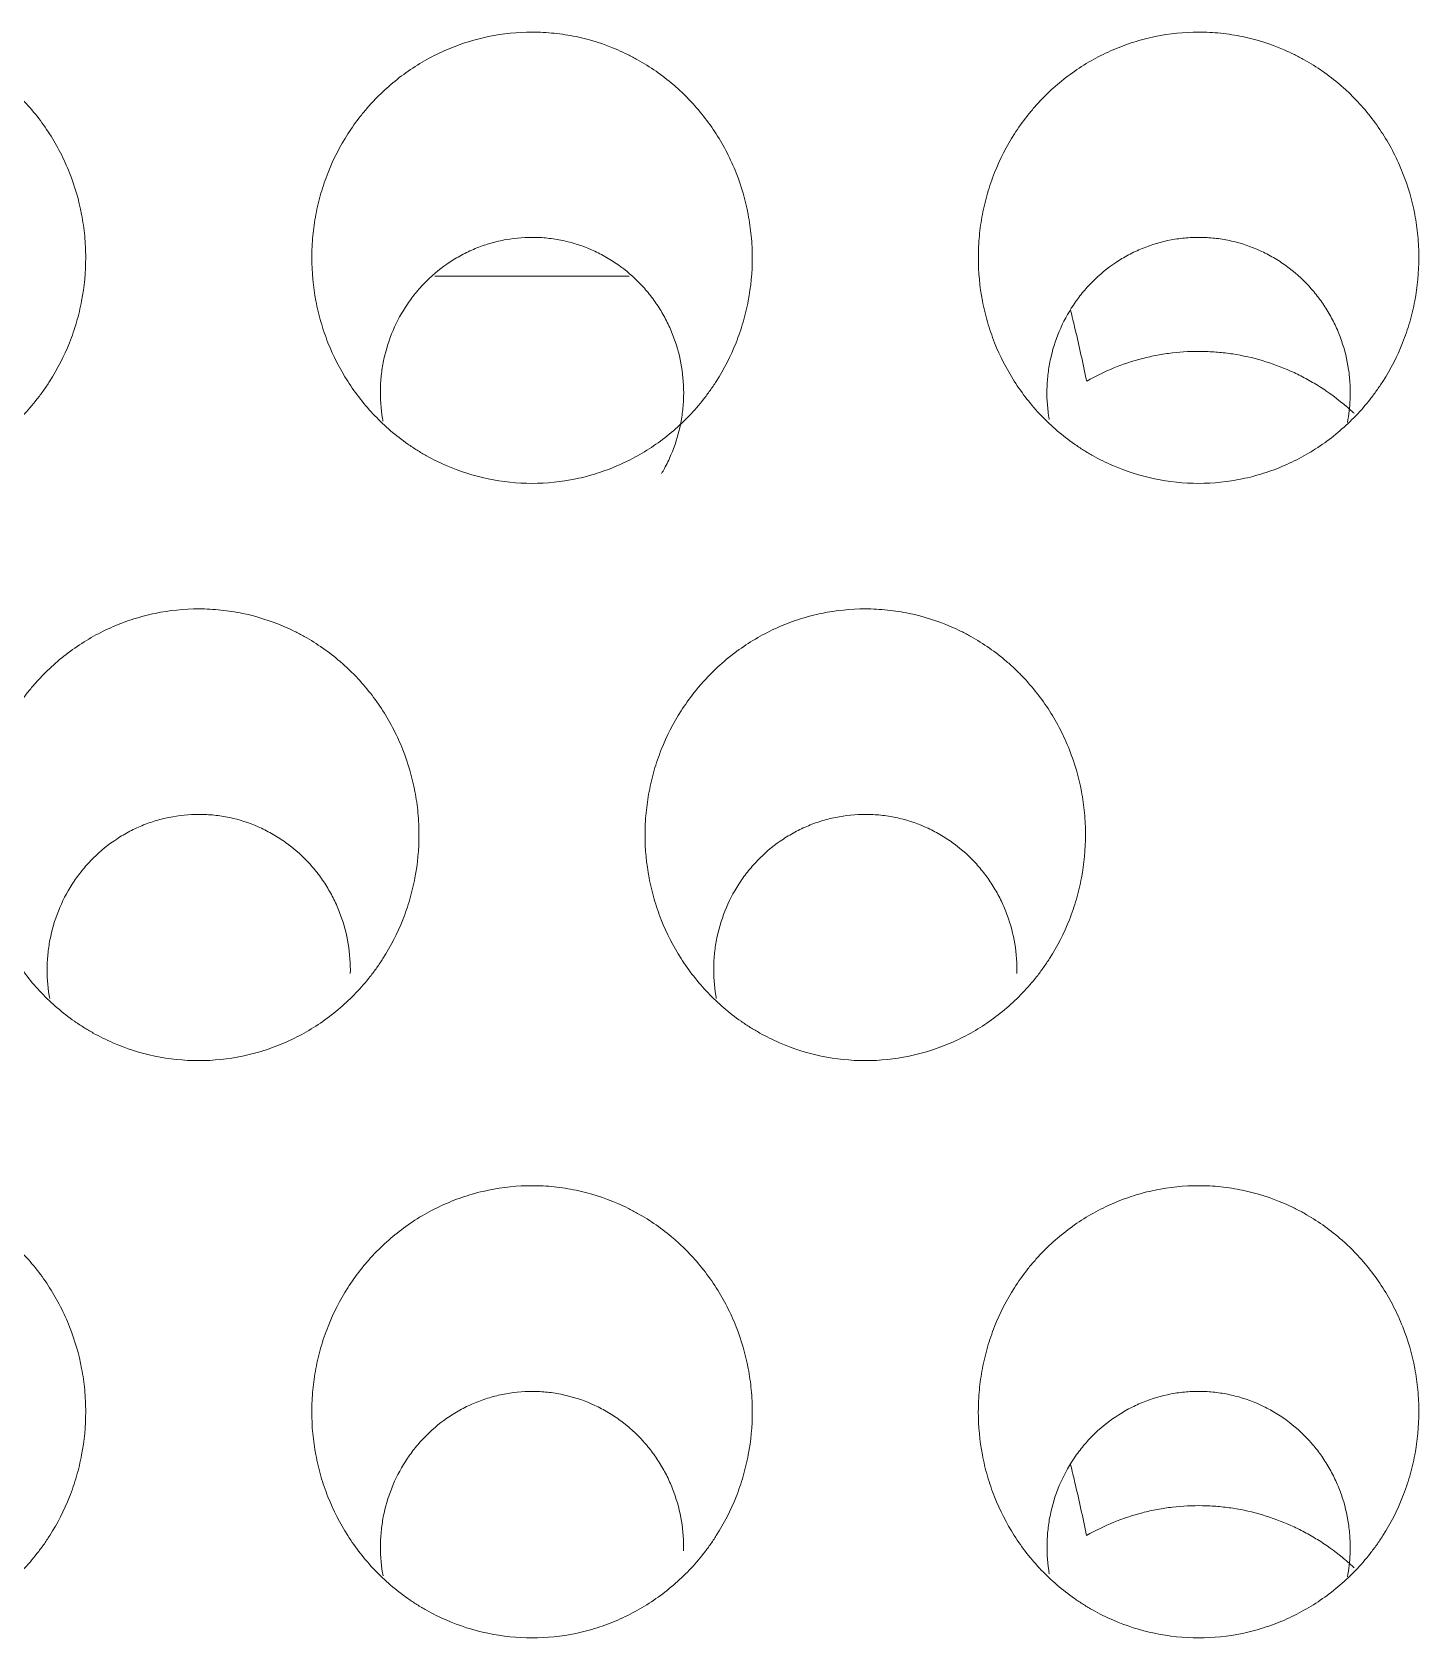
# Model space of a CAD drawing. Header units: inches. Extents: x 3778 to 56227, y -16914 to 35091.
# Drawn here: x 42424.87 to 42431.08, y -12653.51 to -12646.31 of the extents above; entities that cross this region are included whole.
import ezdxf

# ---------------------------------------------------------------- set-up
doc = ezdxf.new("R2010")
doc.units = ezdxf.units.IN
doc.header["$LTSCALE"] = 100
doc.header["$MEASUREMENT"] = 0
doc.layers.add('2-con', color=2, linetype='Continuous')
doc.layers.add('mark-B', color=2, linetype='Continuous', lineweight=20)

# ---------------------------------------------------------------- blocks, each defined once
blk = doc.blocks.new('무풍1WAY 대형')
at = {"layer": 'mark-B'}
blk.add_line((256.5068, -431.5502), (257.3776, -431.5502), dxfattribs=at)
for points, knots in [([(253.954, -425.4454), (253.8875, -425.4454), (253.8221, -425.4522), (253.7258, -425.4723), (253.694, -425.4806), (253.6467, -425.4956), (253.631, -425.5011), (253.6, -425.5127), (253.5847, -425.5189), (253.5094, -425.5516), (253.4523, -425.5835), (253.3714, -425.6401), (253.3452, -425.6605), (253.2954, -425.7033), (253.248, -425.7483), (253.2053, -425.7976), (253.175, -425.8362), (253.1653, -425.8493), (253.1463, -425.8761), (253.1371, -425.8898), (253.0928, -425.9591), (253.0633, -426.0171), (253.0275, -426.1077), (253.0169, -426.1386), (253.0032, -426.1857), (252.999, -426.2017), (252.9914, -426.2335), (252.988, -426.2495), (252.9728, -426.3295), (252.9668, -426.394), (252.9668, -426.4753), (252.9671, -426.4916), (252.9687, -426.5242), (252.9698, -426.5406), (252.9744, -426.5896), (252.979, -426.6218), (252.9972, -426.7175), (253.0153, -426.7797), (253.0513, -426.8709), (253.0649, -426.901), (253.0947, -426.9592), (253.1109, -426.9874), (253.1633, -427.0696), (253.2034, -427.1209), (253.2603, -427.1805), (253.272, -427.1922), (253.2959, -427.2148), (253.3324, -427.2477), (253.3968, -427.2978), (253.4521, -427.3326), (253.4951, -427.3567), (253.5097, -427.3644), (253.5394, -427.3791), (253.5544, -427.3861), (253.6301, -427.4189), (253.6925, -427.4387), (253.7889, -427.4589), (253.8215, -427.464), (253.8876, -427.4709), (253.9206, -427.4726), (254.0191, -427.4726), (254.0844, -427.466), (254.1654, -427.4492), (254.1816, -427.4454), (254.2137, -427.4371), (254.2612, -427.4233), (254.338, -427.3946), (254.3968, -427.3656), (254.4542, -427.3335), (254.4825, -427.3159), (254.5634, -427.2593), (254.6129, -427.2168), (254.6695, -427.1577), (254.6805, -427.1456), (254.702, -427.1208), (254.7126, -427.108), (254.743, -427.0692), (254.7619, -427.0425), (254.8146, -426.9602), (254.8442, -426.9022), (254.8744, -426.826), (254.8801, -426.8106), (254.8907, -426.7796), (254.9055, -426.7329), (254.9244, -426.6539), (254.9335, -426.5897), (254.9381, -426.5411), (254.9393, -426.5248), (254.9408, -426.4921), (254.9412, -426.4757), (254.9412, -426.3938), (254.9351, -426.3293), (254.917, -426.2337), (254.9094, -426.2021), (254.8958, -426.1549), (254.8909, -426.1392), (254.8803, -426.1082), (254.8746, -426.0928), (254.8446, -426.017), (254.8151, -425.9592), (254.7626, -425.8767), (254.7437, -425.85), (254.703, -425.798), (254.6816, -425.7732), (254.614, -425.7024), (254.5646, -425.6598), (254.4974, -425.6127), (254.4836, -425.6035), (254.4556, -425.5859), (254.4414, -425.5774), (254.3983, -425.5533), (254.3689, -425.5387), (254.279, -425.4996), (254.2164, -425.4795), (254.0863, -425.4522), (254.0205, -425.4454), (253.954, -425.4454)], [0, 0, 0, 0, 0.03125, 0.03125, 0.046875, 0.046875, 0.054687, 0.054687, 0.0625, 0.0625, 0.09375, 0.09375, 0.109375, 0.109375, 0.125, 0.140625, 0.140625, 0.148437, 0.148437, 0.15625, 0.15625, 0.1875, 0.1875, 0.203125, 0.203125, 0.210937, 0.210937, 0.21875, 0.21875, 0.25, 0.25, 0.257812, 0.257812, 0.265625, 0.265625, 0.28125, 0.28125, 0.3125, 0.3125, 0.328125, 0.328125, 0.34375, 0.34375, 0.375, 0.375, 0.382812, 0.382812, 0.390625, 0.40625, 0.421875, 0.421875, 0.429687, 0.429687, 0.4375, 0.4375, 0.46875, 0.46875, 0.484375, 0.484375, 0.5, 0.5, 0.53125, 0.53125, 0.539062, 0.539062, 0.546875, 0.5625, 0.578125, 0.578125, 0.59375, 0.59375, 0.625, 0.625, 0.632812, 0.632812, 0.640625, 0.640625, 0.65625, 0.65625, 0.6875, 0.6875, 0.695312, 0.695312, 0.703125, 0.71875, 0.734375, 0.734375, 0.742187, 0.742187, 0.75, 0.75, 0.78125, 0.78125, 0.796875, 0.796875, 0.804687, 0.804687, 0.8125, 0.8125, 0.84375, 0.84375, 0.859375, 0.859375, 0.875, 0.875, 0.90625, 0.90625, 0.914062, 0.914062, 0.921875, 0.921875, 0.9375, 0.9375, 0.96875, 0.96875, 1, 1, 1, 1]), ([(256.9415, -425.4454), (256.875, -425.4454), (256.8097, -425.4522), (256.7134, -425.4723), (256.6816, -425.4806), (256.6343, -425.4956), (256.6185, -425.5011), (256.5876, -425.5127), (256.5723, -425.5189), (256.4969, -425.5516), (256.4398, -425.5835), (256.359, -425.6401), (256.3327, -425.6605), (256.2829, -425.7033), (256.2355, -425.7483), (256.1928, -425.7976), (256.1626, -425.8362), (256.1528, -425.8493), (256.1338, -425.8761), (256.1246, -425.8898), (256.0804, -425.9591), (256.0509, -426.0171), (256.015, -426.1077), (256.0045, -426.1386), (255.9908, -426.1857), (255.9866, -426.2016), (255.979, -426.2335), (255.9755, -426.2495), (255.9604, -426.3295), (255.9543, -426.394), (255.9543, -426.4753), (255.9547, -426.4916), (255.9562, -426.5242), (255.9574, -426.5406), (255.962, -426.5896), (255.9666, -426.6218), (255.9848, -426.7175), (256.0028, -426.7797), (256.0389, -426.8709), (256.0525, -426.901), (256.0822, -426.9592), (256.0984, -426.9874), (256.1508, -427.0696), (256.1909, -427.1209), (256.2479, -427.1805), (256.2596, -427.1922), (256.2834, -427.2148), (256.3199, -427.2477), (256.3843, -427.2977), (256.4397, -427.3325), (256.4827, -427.3566), (256.4972, -427.3643), (256.5269, -427.3791), (256.542, -427.386), (256.6176, -427.4189), (256.68, -427.4387), (256.7764, -427.4589), (256.809, -427.464), (256.8752, -427.4709), (256.9081, -427.4726), (257.0067, -427.4726), (257.0719, -427.466), (257.153, -427.4492), (257.1692, -427.4454), (257.2012, -427.4371), (257.2488, -427.4233), (257.3255, -427.3946), (257.3843, -427.3656), (257.4418, -427.3335), (257.47, -427.3158), (257.5509, -427.2593), (257.6004, -427.2168), (257.657, -427.1577), (257.668, -427.1456), (257.6896, -427.1208), (257.7001, -427.108), (257.7306, -427.0692), (257.7495, -427.0425), (257.8021, -426.9602), (257.8317, -426.9022), (257.862, -426.826), (257.8677, -426.8106), (257.8783, -426.7796), (257.893, -426.7329), (257.9119, -426.6539), (257.921, -426.5897), (257.9256, -426.5411), (257.9268, -426.5248), (257.9284, -426.4921), (257.9287, -426.4757), (257.9288, -426.3938), (257.9226, -426.3293), (257.9045, -426.2337), (257.897, -426.2021), (257.8834, -426.1549), (257.8784, -426.1392), (257.8678, -426.1082), (257.8621, -426.0928), (257.8321, -426.017), (257.8026, -425.9592), (257.7501, -425.8767), (257.7313, -425.85), (257.6906, -425.798), (257.6691, -425.7732), (257.6015, -425.7024), (257.5522, -425.6598), (257.4849, -425.6127), (257.4712, -425.6035), (257.4432, -425.5859), (257.4289, -425.5774), (257.3858, -425.5533), (257.3565, -425.5387), (257.2665, -425.4996), (257.204, -425.4795), (257.0739, -425.4522), (257.008, -425.4454), (256.9415, -425.4454)], [0, 0, 0, 0, 0.03125, 0.03125, 0.046875, 0.046875, 0.054688, 0.054688, 0.0625, 0.0625, 0.09375, 0.09375, 0.109375, 0.109375, 0.125, 0.140625, 0.140625, 0.148438, 0.148438, 0.15625, 0.15625, 0.1875, 0.1875, 0.203125, 0.203125, 0.210938, 0.210938, 0.21875, 0.21875, 0.25, 0.25, 0.257813, 0.257813, 0.265625, 0.265625, 0.28125, 0.28125, 0.3125, 0.3125, 0.328125, 0.328125, 0.34375, 0.34375, 0.375, 0.375, 0.382813, 0.382813, 0.390625, 0.40625, 0.421875, 0.421875, 0.429688, 0.429688, 0.4375, 0.4375, 0.46875, 0.46875, 0.484375, 0.484375, 0.5, 0.5, 0.53125, 0.53125, 0.539063, 0.539063, 0.546875, 0.5625, 0.578125, 0.578125, 0.59375, 0.59375, 0.625, 0.625, 0.632813, 0.632813, 0.640625, 0.640625, 0.65625, 0.65625, 0.6875, 0.6875, 0.695313, 0.695313, 0.703125, 0.71875, 0.734375, 0.734375, 0.742188, 0.742188, 0.75, 0.75, 0.78125, 0.78125, 0.796875, 0.796875, 0.804688, 0.804688, 0.8125, 0.8125, 0.84375, 0.84375, 0.859375, 0.859375, 0.875, 0.875, 0.90625, 0.90625, 0.914062, 0.914062, 0.921875, 0.921875, 0.9375, 0.9375, 0.96875, 0.96875, 1, 1, 1, 1]), ([(259.9291, -425.4454), (259.8626, -425.4454), (259.7972, -425.4522), (259.7009, -425.4723), (259.6691, -425.4806), (259.6218, -425.4956), (259.6061, -425.5011), (259.5751, -425.5127), (259.5598, -425.5189), (259.4844, -425.5516), (259.4274, -425.5835), (259.3465, -425.6401), (259.3203, -425.6605), (259.2705, -425.7033), (259.2231, -425.7483), (259.1804, -425.7976), (259.1501, -425.8362), (259.1403, -425.8493), (259.1214, -425.8761), (259.1122, -425.8898), (259.0679, -425.9591), (259.0384, -426.0171), (259.0026, -426.1077), (258.992, -426.1386), (258.9783, -426.1857), (258.9741, -426.2016), (258.9665, -426.2335), (258.9631, -426.2495), (258.9479, -426.3295), (258.9419, -426.394), (258.9419, -426.4753), (258.9422, -426.4916), (258.9438, -426.5242), (258.9449, -426.5406), (258.9495, -426.5896), (258.9541, -426.6218), (258.9723, -426.7175), (258.9904, -426.7797), (259.0264, -426.8709), (259.04, -426.901), (259.0698, -426.9592), (259.086, -426.9874), (259.1384, -427.0696), (259.1785, -427.1209), (259.2354, -427.1805), (259.2471, -427.1922), (259.271, -427.2148), (259.3075, -427.2477), (259.3719, -427.2977), (259.4272, -427.3325), (259.4702, -427.3566), (259.4848, -427.3643), (259.5145, -427.3791), (259.5295, -427.386), (259.6052, -427.4189), (259.6676, -427.4387), (259.764, -427.4589), (259.7965, -427.464), (259.8627, -427.4709), (259.8957, -427.4726), (259.9942, -427.4726), (260.0595, -427.466), (260.1405, -427.4492), (260.1567, -427.4454), (260.1888, -427.4371), (260.2363, -427.4233), (260.3131, -427.3946), (260.3719, -427.3656), (260.4293, -427.3335), (260.4575, -427.3158), (260.5385, -427.2593), (260.588, -427.2168), (260.6445, -427.1577), (260.6556, -427.1456), (260.6771, -427.1208), (260.6876, -427.108), (260.7181, -427.0692), (260.737, -427.0425), (260.7896, -426.9602), (260.8193, -426.9022), (260.8495, -426.826), (260.8552, -426.8106), (260.8658, -426.7796), (260.8806, -426.7329), (260.8994, -426.6539), (260.9086, -426.5897), (260.9132, -426.5411), (260.9144, -426.5248), (260.9159, -426.4921), (260.9163, -426.4757), (260.9163, -426.3938), (260.9102, -426.3293), (260.8921, -426.2337), (260.8845, -426.2021), (260.8709, -426.1549), (260.866, -426.1392), (260.8553, -426.1082), (260.8497, -426.0928), (260.8197, -426.017), (260.7902, -425.9592), (260.7377, -425.8767), (260.7188, -425.85), (260.6781, -425.798), (260.6567, -425.7732), (260.5891, -425.7024), (260.5397, -425.6598), (260.4725, -425.6127), (260.4587, -425.6035), (260.4307, -425.5859), (260.4165, -425.5774), (260.3734, -425.5533), (260.344, -425.5387), (260.254, -425.4996), (260.1915, -425.4795), (260.0614, -425.4522), (259.9956, -425.4454), (259.9291, -425.4454)], [0, 0, 0, 0, 0.03125, 0.03125, 0.046875, 0.046875, 0.054688, 0.054688, 0.0625, 0.0625, 0.09375, 0.09375, 0.109375, 0.109375, 0.125, 0.140625, 0.140625, 0.148438, 0.148438, 0.15625, 0.15625, 0.1875, 0.1875, 0.203125, 0.203125, 0.210938, 0.210938, 0.21875, 0.21875, 0.25, 0.25, 0.257813, 0.257813, 0.265625, 0.265625, 0.28125, 0.28125, 0.3125, 0.3125, 0.328125, 0.328125, 0.34375, 0.34375, 0.375, 0.375, 0.382813, 0.382813, 0.390625, 0.40625, 0.421875, 0.421875, 0.429688, 0.429688, 0.4375, 0.4375, 0.46875, 0.46875, 0.484375, 0.484375, 0.5, 0.5, 0.53125, 0.53125, 0.539063, 0.539063, 0.546875, 0.5625, 0.578125, 0.578125, 0.59375, 0.59375, 0.625, 0.625, 0.632813, 0.632813, 0.640625, 0.640625, 0.65625, 0.65625, 0.6875, 0.6875, 0.695312, 0.695312, 0.703125, 0.71875, 0.734375, 0.734375, 0.742187, 0.742187, 0.75, 0.75, 0.78125, 0.78125, 0.796875, 0.796875, 0.804687, 0.804687, 0.8125, 0.8125, 0.84375, 0.84375, 0.859375, 0.859375, 0.875, 0.875, 0.90625, 0.90625, 0.914062, 0.914062, 0.921875, 0.921875, 0.9375, 0.9375, 0.96875, 0.96875, 1, 1, 1, 1]), ([(254.4557, -425.9045), (254.4163, -425.927), (254.3352, -425.9665), (254.2495, -425.9949), (254.1835, -426.0119), (254.1611, -426.0169), (254.1163, -426.0253), (254.0939, -426.0287), (254.0265, -426.0366), (253.9814, -426.0388), (253.9137, -426.0377), (253.891, -426.0365), (253.8457, -426.0326), (253.823, -426.0299), (253.7554, -426.0194), (253.6671, -425.9996), (253.5824, -425.9682), (253.5202, -425.9403), (253.4997, -425.9303), (253.4595, -425.9089), (253.4399, -425.8976), (253.3824, -425.862), (253.3458, -425.8358), (253.2935, -425.793), (253.2765, -425.7782), (253.259, -425.7618), (253.258, -425.7609), (253.257, -425.76)], [0, 0, 0, 0, 0.104932, 0.209863, 0.209863, 0.262329, 0.262329, 0.314795, 0.314795, 0.419727, 0.419727, 0.472193, 0.472193, 0.524659, 0.524659, 0.62959, 0.734522, 0.734522, 0.786988, 0.786988, 0.839454, 0.839454, 0.944386, 0.944386, 0.996852, 0.996852, 1, 1, 1, 1]), ([(254.5716, -426.1434), (254.5532, -426.1848), (254.5311, -426.2237), (254.4925, -426.2787), (254.4788, -426.2964), (254.4494, -426.3307), (254.4337, -426.3473), (254.3848, -426.3941), (254.3495, -426.4219), (254.2925, -426.4581), (254.2728, -426.4693), (254.232, -426.4897), (254.2113, -426.4989), (254.148, -426.5229), (254.1045, -426.5347), (254.0484, -426.5437), (254.037, -426.5453), (254.0143, -426.5477), (253.9803, -426.5506), (253.9239, -426.5509), (253.8789, -426.5465), (253.8453, -426.5415), (253.8341, -426.5395), (253.8117, -426.535), (253.8006, -426.5325), (253.7455, -426.5184), (253.7032, -426.5028), (253.6423, -426.4731), (253.6224, -426.4621), (253.5836, -426.4381), (253.565, -426.4253), (253.5115, -426.3841), (253.4787, -426.3534), (253.4414, -426.3108), (253.4341, -426.3021), (253.42, -426.2843), (253.3997, -426.2573), (253.3692, -426.2101), (253.3485, -426.1701), (253.3297, -426.1289), (253.3213, -426.108), (253.2993, -426.0445), (253.2887, -426.0012), (253.2806, -425.9458), (253.2792, -425.9346), (253.277, -425.9122), (253.2761, -425.9009), (253.2744, -425.8672), (253.2743, -425.8448), (253.2767, -425.7877), (253.2807, -425.7531), (253.2872, -425.7187)], [0, 0, 0, 0, 0.067654, 0.067654, 0.101482, 0.101482, 0.135309, 0.135309, 0.202963, 0.202963, 0.23679, 0.23679, 0.270617, 0.270617, 0.338272, 0.338272, 0.355185, 0.355185, 0.372099, 0.405926, 0.439753, 0.439753, 0.456667, 0.456667, 0.473581, 0.473581, 0.541235, 0.541235, 0.575062, 0.575062, 0.608889, 0.608889, 0.676544, 0.676544, 0.693457, 0.693457, 0.710371, 0.744198, 0.778025, 0.778025, 0.811852, 0.811852, 0.879507, 0.879507, 0.89642, 0.89642, 0.913334, 0.913334, 0.947161, 0.947161, 1, 1, 1, 1]), ([(254.6232, -425.7324), (254.6241, -425.7378), (254.625, -425.7432), (254.6323, -425.7931), (254.6346, -425.8376), (254.6319, -425.9045), (254.6299, -425.9269), (254.6253, -425.9604), (254.6236, -425.9716), (254.6195, -425.9937), (254.6172, -426.0047), (254.6044, -426.0594), (254.5901, -426.102), (254.5716, -426.1434)], [0, 0, 0, 0, 0.038774, 0.038774, 0.359183, 0.359183, 0.519387, 0.519387, 0.599489, 0.599489, 0.679591, 0.679591, 1, 1, 1, 1]), ([(256.2623, -425.8357), (256.2613, -425.8809), (256.2676, -425.9699), (256.2901, -426.056), (256.3095, -426.1089), (256.3136, -426.1195), (256.3224, -426.1403), (256.3362, -426.171), (256.3628, -426.2203), (256.3877, -426.2574), (256.4077, -426.2845), (256.4146, -426.2934), (256.429, -426.3108), (256.4364, -426.3194), (256.4745, -426.3615), (256.5078, -426.3917), (256.5619, -426.4318), (256.5806, -426.4443), (256.6196, -426.4675), (256.6398, -426.4783), (256.7014, -426.507), (256.7439, -426.5218), (256.7989, -426.5349), (256.81, -426.5373), (256.8324, -426.5414), (256.8437, -426.5432), (256.8777, -426.5477), (256.9003, -426.5495), (256.968, -426.5514), (257.0131, -426.5481), (257.0693, -426.538), (257.0805, -426.5357), (257.1027, -426.5306), (257.1356, -426.522), (257.1889, -426.5037), (257.23, -426.4848), (257.2602, -426.469), (257.2701, -426.4635), (257.2898, -426.4519), (257.2994, -426.4459), (257.3466, -426.4148), (257.3814, -426.3864), (257.4215, -426.3467), (257.4293, -426.3385), (257.4446, -426.3218), (257.4521, -426.3132), (257.4737, -426.2871), (257.4872, -426.2691), (257.5248, -426.2133), (257.5463, -426.174), (257.5818, -426.0906), (257.5953, -426.0479), (257.6095, -425.9824), (257.6132, -425.9604), (257.6185, -425.9158), (257.6201, -425.8931), (257.6218, -425.8257), (257.6187, -425.7812), (257.6108, -425.7328), (257.6101, -425.7285), (257.6093, -425.7242)], [0, 0, 0, 0, 0.058486, 0.116973, 0.116973, 0.131594, 0.131594, 0.146216, 0.175459, 0.204702, 0.204702, 0.219324, 0.219324, 0.233946, 0.233946, 0.292432, 0.292432, 0.321675, 0.321675, 0.350918, 0.350918, 0.409405, 0.409405, 0.424026, 0.424026, 0.438648, 0.438648, 0.467891, 0.467891, 0.526378, 0.526378, 0.540999, 0.540999, 0.555621, 0.584864, 0.614107, 0.614107, 0.628729, 0.628729, 0.643351, 0.643351, 0.701837, 0.701837, 0.716459, 0.716459, 0.73108, 0.73108, 0.760323, 0.760323, 0.81881, 0.81881, 0.877296, 0.877296, 0.906539, 0.906539, 0.935783, 0.935783, 0.994269, 0.994269, 1, 1, 1, 1]), ([(254.4557, -425.9045), (254.4643, -425.9448), (254.4728, -425.9843), (254.4899, -426.0617), (254.4985, -426.0994), (254.514, -426.1656), (254.521, -426.1945), (254.5279, -426.2221)], [0, 0, 0, 0, 0.355699, 0.355699, 0.711398, 0.711398, 1, 1, 1, 1]), ([(255.4478, -428.0332), (255.3813, -428.0332), (255.316, -428.04), (255.2197, -428.06), (255.1879, -428.0683), (255.1406, -428.0833), (255.1249, -428.0888), (255.0939, -428.1003), (255.0786, -428.1065), (255.0033, -428.1392), (254.9462, -428.1711), (254.8654, -428.2275), (254.8391, -428.2479), (254.7893, -428.2907), (254.7419, -428.3357), (254.6992, -428.3849), (254.6689, -428.4234), (254.6592, -428.4365), (254.6402, -428.4633), (254.631, -428.477), (254.5867, -428.5462), (254.5572, -428.6042), (254.5213, -428.6947), (254.5107, -428.7255), (254.4971, -428.7726), (254.4929, -428.7885), (254.4852, -428.8204), (254.4818, -428.8363), (254.4666, -428.9163), (254.4606, -428.9808), (254.4606, -429.062), (254.4609, -429.0783), (254.4625, -429.1109), (254.4636, -429.1273), (254.4683, -429.1762), (254.4728, -429.2084), (254.4911, -429.304), (254.5091, -429.3662), (254.5452, -429.4573), (254.5588, -429.4873), (254.5885, -429.5455), (254.6047, -429.5737), (254.6572, -429.6558), (254.6973, -429.707), (254.7543, -429.7666), (254.766, -429.7782), (254.7898, -429.8008), (254.8263, -429.8337), (254.8907, -429.8837), (254.9461, -429.9184), (254.989, -429.9425), (255.0036, -429.9502), (255.0333, -429.9648), (255.0483, -429.9718), (255.124, -430.0046), (255.1864, -430.0244), (255.2827, -430.0445), (255.3153, -430.0496), (255.3814, -430.0565), (255.4144, -430.0582), (255.5129, -430.0583), (255.5781, -430.0516), (255.6591, -430.0349), (255.6753, -430.0311), (255.7074, -430.0227), (255.7549, -430.009), (255.8316, -429.9804), (255.8904, -429.9514), (255.9479, -429.9194), (255.9761, -429.9017), (256.057, -429.8453), (256.1065, -429.8028), (256.1631, -429.7438), (256.1741, -429.7317), (256.1957, -429.7069), (256.2062, -429.6942), (256.2367, -429.6554), (256.2556, -429.6287), (256.3082, -429.5465), (256.3379, -429.4886), (256.3681, -429.4125), (256.3738, -429.397), (256.3844, -429.366), (256.3992, -429.3194), (256.4181, -429.2405), (256.4272, -429.1763), (256.4318, -429.1277), (256.433, -429.1115), (256.4346, -429.0788), (256.4349, -429.0624), (256.4349, -428.9806), (256.4288, -428.9161), (256.4107, -428.8206), (256.4032, -428.789), (256.3895, -428.7419), (256.3846, -428.7262), (256.374, -428.6952), (256.3683, -428.6798), (256.3383, -428.604), (256.3088, -428.5463), (256.2563, -428.4639), (256.2374, -428.4372), (256.1967, -428.3853), (256.1752, -428.3605), (256.1076, -428.2898), (256.0582, -428.2473), (255.991, -428.2002), (255.9773, -428.1911), (255.9492, -428.1735), (255.935, -428.165), (255.8919, -428.1409), (255.8626, -428.1264), (255.7726, -428.0873), (255.7101, -428.0673), (255.58, -428.04), (255.5142, -428.0332), (255.4478, -428.0332)], [0, 0, 0, 0, 0.03125, 0.03125, 0.046875, 0.046875, 0.054688, 0.054688, 0.0625, 0.0625, 0.09375, 0.09375, 0.109375, 0.109375, 0.125, 0.140625, 0.140625, 0.148438, 0.148438, 0.15625, 0.15625, 0.1875, 0.1875, 0.203125, 0.203125, 0.210938, 0.210938, 0.21875, 0.21875, 0.25, 0.25, 0.257813, 0.257813, 0.265625, 0.265625, 0.28125, 0.28125, 0.3125, 0.3125, 0.328125, 0.328125, 0.34375, 0.34375, 0.375, 0.375, 0.382813, 0.382813, 0.390625, 0.40625, 0.421875, 0.421875, 0.429688, 0.429688, 0.4375, 0.4375, 0.46875, 0.46875, 0.484375, 0.484375, 0.5, 0.5, 0.53125, 0.53125, 0.539063, 0.539063, 0.546875, 0.5625, 0.578125, 0.578125, 0.59375, 0.59375, 0.625, 0.625, 0.632813, 0.632813, 0.640625, 0.640625, 0.65625, 0.65625, 0.6875, 0.6875, 0.695313, 0.695313, 0.703125, 0.71875, 0.734375, 0.734375, 0.742188, 0.742188, 0.75, 0.75, 0.78125, 0.78125, 0.796875, 0.796875, 0.804688, 0.804688, 0.8125, 0.8125, 0.84375, 0.84375, 0.859375, 0.859375, 0.875, 0.875, 0.90625, 0.90625, 0.914063, 0.914063, 0.921875, 0.921875, 0.9375, 0.9375, 0.96875, 0.96875, 1, 1, 1, 1]), ([(258.4353, -428.0332), (258.3688, -428.0332), (258.3035, -428.04), (258.2072, -428.06), (258.1754, -428.0683), (258.1281, -428.0833), (258.1124, -428.0888), (258.0815, -428.1003), (258.0662, -428.1065), (257.9908, -428.1392), (257.9337, -428.1711), (257.8529, -428.2275), (257.8267, -428.2479), (257.7768, -428.2907), (257.7294, -428.3357), (257.6867, -428.3849), (257.6565, -428.4234), (257.6467, -428.4365), (257.6277, -428.4633), (257.6185, -428.477), (257.5743, -428.5462), (257.5447, -428.6042), (257.5088, -428.6947), (257.4983, -428.7255), (257.4846, -428.7726), (257.4804, -428.7885), (257.4728, -428.8204), (257.4694, -428.8363), (257.4542, -428.9163), (257.4481, -428.9808), (257.4481, -429.062), (257.4485, -429.0783), (257.45, -429.1109), (257.4512, -429.1273), (257.4558, -429.1762), (257.4604, -429.2084), (257.4786, -429.304), (257.4966, -429.3662), (257.5327, -429.4573), (257.5463, -429.4873), (257.5761, -429.5455), (257.5923, -429.5737), (257.6447, -429.6558), (257.6849, -429.707), (257.7418, -429.7666), (257.7535, -429.7782), (257.7774, -429.8008), (257.8138, -429.8337), (257.8783, -429.8837), (257.9336, -429.9184), (257.9766, -429.9425), (257.9912, -429.9502), (258.0208, -429.9648), (258.0359, -429.9718), (258.1115, -430.0046), (258.1739, -430.0244), (258.2703, -430.0445), (258.3028, -430.0496), (258.369, -430.0565), (258.4019, -430.0582), (258.5004, -430.0583), (258.5657, -430.0516), (258.6467, -430.0349), (258.6629, -430.0311), (258.6949, -430.0227), (258.7424, -430.009), (258.8192, -429.9804), (258.878, -429.9514), (258.9354, -429.9194), (258.9636, -429.9017), (259.0445, -429.8453), (259.0941, -429.8028), (259.1506, -429.7438), (259.1617, -429.7317), (259.1832, -429.7069), (259.1937, -429.6942), (259.2242, -429.6554), (259.2431, -429.6287), (259.2958, -429.5465), (259.3254, -429.4886), (259.3557, -429.4125), (259.3614, -429.397), (259.372, -429.366), (259.3867, -429.3194), (259.4056, -429.2405), (259.4148, -429.1763), (259.4194, -429.1277), (259.4205, -429.1115), (259.4221, -429.0788), (259.4225, -429.0624), (259.4225, -428.9806), (259.4164, -428.9161), (259.3983, -428.8206), (259.3907, -428.789), (259.3771, -428.7419), (259.3721, -428.7262), (259.3615, -428.6952), (259.3559, -428.6798), (259.3258, -428.604), (259.2963, -428.5463), (259.2438, -428.4639), (259.2249, -428.4372), (259.1842, -428.3853), (259.1627, -428.3605), (259.0951, -428.2898), (259.0458, -428.2473), (258.9785, -428.2002), (258.9648, -428.1911), (258.9368, -428.1735), (258.9226, -428.165), (258.8795, -428.1409), (258.8501, -428.1264), (258.7602, -428.0873), (258.6977, -428.0673), (258.5676, -428.04), (258.5018, -428.0332), (258.4353, -428.0332)], [0, 0, 0, 0, 0.03125, 0.03125, 0.046875, 0.046875, 0.054688, 0.054688, 0.0625, 0.0625, 0.09375, 0.09375, 0.109375, 0.109375, 0.125, 0.140625, 0.140625, 0.148438, 0.148438, 0.15625, 0.15625, 0.1875, 0.1875, 0.203125, 0.203125, 0.210938, 0.210938, 0.21875, 0.21875, 0.25, 0.25, 0.257813, 0.257813, 0.265625, 0.265625, 0.28125, 0.28125, 0.3125, 0.3125, 0.328125, 0.328125, 0.34375, 0.34375, 0.375, 0.375, 0.382813, 0.382813, 0.390625, 0.40625, 0.421875, 0.421875, 0.429688, 0.429688, 0.4375, 0.4375, 0.46875, 0.46875, 0.484375, 0.484375, 0.5, 0.5, 0.53125, 0.53125, 0.539063, 0.539063, 0.546875, 0.5625, 0.578125, 0.578125, 0.59375, 0.59375, 0.625, 0.625, 0.632813, 0.632813, 0.640625, 0.640625, 0.65625, 0.65625, 0.6875, 0.6875, 0.695313, 0.695313, 0.703125, 0.71875, 0.734375, 0.734375, 0.742188, 0.742188, 0.75, 0.75, 0.78125, 0.78125, 0.796875, 0.796875, 0.804688, 0.804688, 0.8125, 0.8125, 0.84375, 0.84375, 0.859375, 0.859375, 0.875, 0.875, 0.90625, 0.90625, 0.914063, 0.914063, 0.921875, 0.921875, 0.9375, 0.9375, 0.96875, 0.96875, 1, 1, 1, 1]), ([(254.7684, -428.423), (254.7673, -428.4682), (254.7737, -428.557), (254.7962, -428.6431), (254.8155, -428.696), (254.8197, -428.7066), (254.8285, -428.7273), (254.8423, -428.7581), (254.8689, -428.8073), (254.8938, -428.8445), (254.9138, -428.8715), (254.9208, -428.8804), (254.9351, -428.8978), (254.9425, -428.9064), (254.9806, -428.9484), (255.0139, -428.9786), (255.0681, -429.0186), (255.0868, -429.0311), (255.1257, -429.0544), (255.146, -429.0651), (255.2076, -429.0938), (255.2501, -429.1086), (255.3051, -429.1217), (255.3162, -429.1241), (255.3386, -429.1282), (255.3499, -429.13), (255.3839, -429.1344), (255.4065, -429.1362), (255.4742, -429.1381), (255.5192, -429.1348), (255.5755, -429.1248), (255.5867, -429.1225), (255.6088, -429.1174), (255.6417, -429.1088), (255.6951, -429.0906), (255.7361, -429.0717), (255.7663, -429.0559), (255.7763, -429.0504), (255.7959, -429.0388), (255.8056, -429.0328), (255.8528, -429.0017), (255.8876, -428.9734), (255.9277, -428.9337), (255.9356, -428.9256), (255.9509, -428.9088), (255.9583, -428.9002), (255.98, -428.8741), (255.9935, -428.8562), (256.0311, -428.8005), (256.0526, -428.7611), (256.0881, -428.6778), (256.1016, -428.6351), (256.1158, -428.5697), (256.1195, -428.5477), (256.1249, -428.5031), (256.1265, -428.4805), (256.1282, -428.4131), (256.1251, -428.3686), (256.1172, -428.3203), (256.1165, -428.3161), (256.1157, -428.3118)], [0, 0, 0, 0, 0.058493, 0.116986, 0.116986, 0.13161, 0.13161, 0.146233, 0.17548, 0.204726, 0.204726, 0.21935, 0.21935, 0.233973, 0.233973, 0.292466, 0.292466, 0.321713, 0.321713, 0.350959, 0.350959, 0.409453, 0.409453, 0.424076, 0.424076, 0.438699, 0.438699, 0.467946, 0.467946, 0.526439, 0.526439, 0.541062, 0.541062, 0.555686, 0.584932, 0.614179, 0.614179, 0.628802, 0.628802, 0.643426, 0.643426, 0.701919, 0.701919, 0.716542, 0.716542, 0.731165, 0.731165, 0.760412, 0.760412, 0.818905, 0.818905, 0.877399, 0.877399, 0.906645, 0.906645, 0.935892, 0.935892, 0.994385, 0.994385, 1, 1, 1, 1]), ([(257.7559, -428.423), (257.7549, -428.4682), (257.7612, -428.557), (257.7837, -428.6431), (257.8031, -428.696), (257.8072, -428.7066), (257.816, -428.7273), (257.8299, -428.7581), (257.8564, -428.8073), (257.8813, -428.8445), (257.9014, -428.8715), (257.9083, -428.8804), (257.9226, -428.8978), (257.9301, -428.9064), (257.9682, -428.9484), (258.0015, -428.9786), (258.0556, -429.0186), (258.0744, -429.0311), (258.1133, -429.0544), (258.1335, -429.0651), (258.1951, -429.0938), (258.2376, -429.1086), (258.2927, -429.1217), (258.3038, -429.1241), (258.3261, -429.1282), (258.3375, -429.13), (258.3714, -429.1344), (258.394, -429.1362), (258.4617, -429.1381), (258.5068, -429.1348), (258.563, -429.1248), (258.5742, -429.1225), (258.5964, -429.1174), (258.6293, -429.1088), (258.6826, -429.0906), (258.7237, -429.0717), (258.7539, -429.0559), (258.7639, -429.0504), (258.7835, -429.0388), (258.7931, -429.0328), (258.8403, -429.0017), (258.8752, -428.9734), (258.9153, -428.9337), (258.9231, -428.9256), (258.9384, -428.9088), (258.9459, -428.9002), (258.9675, -428.8741), (258.981, -428.8562), (259.0187, -428.8005), (259.0401, -428.7611), (259.0757, -428.6778), (259.0892, -428.6351), (259.1034, -428.5697), (259.1071, -428.5477), (259.1124, -428.5031), (259.1141, -428.4805), (259.1158, -428.4131), (259.1127, -428.3686), (259.1048, -428.3203), (259.104, -428.3161), (259.1033, -428.3118)], [0, 0, 0, 0, 0.058493, 0.116986, 0.116986, 0.13161, 0.13161, 0.146233, 0.17548, 0.204726, 0.204726, 0.21935, 0.21935, 0.233973, 0.233973, 0.292466, 0.292466, 0.321713, 0.321713, 0.350959, 0.350959, 0.409453, 0.409453, 0.424076, 0.424076, 0.438699, 0.438699, 0.467946, 0.467946, 0.526439, 0.526439, 0.541062, 0.541062, 0.555686, 0.584932, 0.614179, 0.614179, 0.628802, 0.628802, 0.643426, 0.643426, 0.701919, 0.701919, 0.716542, 0.716542, 0.731165, 0.731165, 0.760412, 0.760412, 0.818905, 0.818905, 0.877399, 0.877399, 0.906645, 0.906645, 0.935892, 0.935892, 0.994385, 0.994385, 1, 1, 1, 1]), ([(253.954, -430.621), (253.8875, -430.621), (253.8222, -430.6278), (253.726, -430.6478), (253.6942, -430.6561), (253.6469, -430.671), (253.6312, -430.6765), (253.6003, -430.688), (253.585, -430.6942), (253.5096, -430.7268), (253.4526, -430.7587), (253.3718, -430.815), (253.3455, -430.8354), (253.2957, -430.8781), (253.2482, -430.923), (253.2055, -430.9722), (253.1753, -431.0107), (253.1655, -431.0238), (253.1465, -431.0505), (253.1373, -431.0641), (253.093, -431.1333), (253.0635, -431.1912), (253.0276, -431.2817), (253.017, -431.3125), (253.0033, -431.3595), (252.9991, -431.3754), (252.9915, -431.4073), (252.9881, -431.4232), (252.9729, -431.5031), (252.9668, -431.5675), (252.9668, -431.6487), (252.9672, -431.6649), (252.9687, -431.6975), (252.9699, -431.7139), (252.9745, -431.7628), (252.9791, -431.795), (252.9973, -431.8905), (253.0154, -431.9527), (253.0515, -432.0436), (253.0651, -432.0737), (253.0949, -432.1318), (253.1111, -432.16), (253.1635, -432.242), (253.2037, -432.2932), (253.2606, -432.3527), (253.2723, -432.3643), (253.2962, -432.3869), (253.3327, -432.4197), (253.3971, -432.4696), (253.4524, -432.5043), (253.4954, -432.5283), (253.51, -432.536), (253.5396, -432.5506), (253.5547, -432.5576), (253.6303, -432.5903), (253.6927, -432.6101), (253.789, -432.6302), (253.8216, -432.6353), (253.8877, -432.6422), (253.9206, -432.6438), (254.0191, -432.6439), (254.0843, -432.6373), (254.1653, -432.6206), (254.1815, -432.6168), (254.2135, -432.6084), (254.261, -432.5947), (254.3377, -432.5661), (254.3965, -432.5372), (254.454, -432.5052), (254.4822, -432.4876), (254.5631, -432.4313), (254.6126, -432.3888), (254.6692, -432.3299), (254.6802, -432.3178), (254.7018, -432.293), (254.7123, -432.2803), (254.7428, -432.2416), (254.7617, -432.2149), (254.8144, -432.1328), (254.844, -432.075), (254.8743, -431.9989), (254.88, -431.9835), (254.8906, -431.9525), (254.9054, -431.9059), (254.9243, -431.8271), (254.9334, -431.7629), (254.938, -431.7144), (254.9392, -431.6982), (254.9407, -431.6655), (254.9411, -431.6491), (254.9411, -431.5674), (254.935, -431.5029), (254.9169, -431.4075), (254.9093, -431.3759), (254.8957, -431.3288), (254.8908, -431.3132), (254.8801, -431.2822), (254.8745, -431.2668), (254.8444, -431.1911), (254.8149, -431.1334), (254.7624, -431.0512), (254.7435, -431.0245), (254.7028, -430.9726), (254.6813, -430.9479), (254.6137, -430.8772), (254.5643, -430.8348), (254.4971, -430.7877), (254.4834, -430.7786), (254.4553, -430.761), (254.4411, -430.7526), (254.398, -430.7285), (254.3687, -430.714), (254.2787, -430.675), (254.2162, -430.655), (254.0862, -430.6278), (254.0204, -430.621), (253.954, -430.621)], [0, 0, 0, 0, 0.03125, 0.03125, 0.046875, 0.046875, 0.054687, 0.054687, 0.0625, 0.0625, 0.09375, 0.09375, 0.109375, 0.109375, 0.125, 0.140625, 0.140625, 0.148437, 0.148437, 0.15625, 0.15625, 0.1875, 0.1875, 0.203125, 0.203125, 0.210937, 0.210937, 0.21875, 0.21875, 0.25, 0.25, 0.257812, 0.257812, 0.265625, 0.265625, 0.28125, 0.28125, 0.3125, 0.3125, 0.328125, 0.328125, 0.34375, 0.34375, 0.375, 0.375, 0.382812, 0.382812, 0.390625, 0.40625, 0.421875, 0.421875, 0.429687, 0.429687, 0.4375, 0.4375, 0.46875, 0.46875, 0.484375, 0.484375, 0.5, 0.5, 0.53125, 0.53125, 0.539062, 0.539062, 0.546875, 0.5625, 0.578125, 0.578125, 0.59375, 0.59375, 0.625, 0.625, 0.632812, 0.632812, 0.640625, 0.640625, 0.65625, 0.65625, 0.6875, 0.6875, 0.695312, 0.695312, 0.703125, 0.71875, 0.734375, 0.734375, 0.742187, 0.742187, 0.75, 0.75, 0.78125, 0.78125, 0.796875, 0.796875, 0.804687, 0.804687, 0.8125, 0.8125, 0.84375, 0.84375, 0.859375, 0.859375, 0.875, 0.875, 0.90625, 0.90625, 0.914062, 0.914062, 0.921875, 0.921875, 0.9375, 0.9375, 0.96875, 0.96875, 1, 1, 1, 1]), ([(256.9415, -430.621), (256.8751, -430.621), (256.8098, -430.6278), (256.7135, -430.6478), (256.6817, -430.6561), (256.6345, -430.671), (256.6188, -430.6764), (256.5878, -430.688), (256.5725, -430.6942), (256.4972, -430.7268), (256.4401, -430.7587), (256.3593, -430.815), (256.3331, -430.8354), (256.2832, -430.8781), (256.2358, -430.923), (256.1931, -430.9722), (256.1628, -431.0107), (256.153, -431.0238), (256.1341, -431.0505), (256.1249, -431.0641), (256.0806, -431.1333), (256.051, -431.1912), (256.0151, -431.2817), (256.0046, -431.3125), (255.9909, -431.3595), (255.9867, -431.3754), (255.9791, -431.4073), (255.9756, -431.4232), (255.9604, -431.5031), (255.9544, -431.5675), (255.9544, -431.6487), (255.9547, -431.6649), (255.9563, -431.6975), (255.9574, -431.7139), (255.9621, -431.7628), (255.9667, -431.795), (255.9849, -431.8905), (256.0029, -431.9527), (256.039, -432.0436), (256.0526, -432.0737), (256.0824, -432.1318), (256.0986, -432.16), (256.1511, -432.242), (256.1912, -432.2932), (256.2482, -432.3527), (256.2599, -432.3643), (256.2837, -432.3868), (256.3202, -432.4197), (256.3846, -432.4696), (256.44, -432.5043), (256.483, -432.5283), (256.4975, -432.536), (256.5272, -432.5506), (256.5422, -432.5576), (256.6179, -432.5903), (256.6802, -432.6101), (256.7765, -432.6302), (256.8091, -432.6353), (256.8752, -432.6421), (256.9082, -432.6438), (257.0066, -432.6439), (257.0719, -432.6373), (257.1528, -432.6206), (257.169, -432.6168), (257.201, -432.6084), (257.2486, -432.5947), (257.3253, -432.5661), (257.384, -432.5372), (257.4415, -432.5052), (257.4697, -432.4876), (257.5506, -432.4312), (257.6002, -432.3888), (257.6567, -432.3299), (257.6678, -432.3178), (257.6893, -432.293), (257.6998, -432.2803), (257.7303, -432.2416), (257.7493, -432.2149), (257.8019, -432.1328), (257.8316, -432.075), (257.8618, -431.9989), (257.8675, -431.9835), (257.8781, -431.9525), (257.8929, -431.9059), (257.9118, -431.8271), (257.921, -431.7629), (257.9256, -431.7144), (257.9267, -431.6982), (257.9283, -431.6655), (257.9287, -431.6491), (257.9287, -431.5674), (257.9226, -431.5029), (257.9044, -431.4075), (257.8969, -431.3759), (257.8832, -431.3288), (257.8783, -431.3132), (257.8677, -431.2822), (257.862, -431.2668), (257.832, -431.1911), (257.8025, -431.1334), (257.7499, -431.0511), (257.731, -431.0245), (257.6903, -430.9726), (257.6688, -430.9479), (257.6012, -430.8772), (257.5519, -430.8347), (257.4846, -430.7877), (257.4709, -430.7786), (257.4429, -430.761), (257.4286, -430.7526), (257.3856, -430.7285), (257.3562, -430.714), (257.2663, -430.675), (257.2038, -430.655), (257.0738, -430.6278), (257.008, -430.621), (256.9415, -430.621)], [0, 0, 0, 0, 0.03125, 0.03125, 0.046875, 0.046875, 0.054687, 0.054687, 0.0625, 0.0625, 0.09375, 0.09375, 0.109375, 0.109375, 0.125, 0.140625, 0.140625, 0.148437, 0.148437, 0.15625, 0.15625, 0.1875, 0.1875, 0.203125, 0.203125, 0.210937, 0.210937, 0.21875, 0.21875, 0.25, 0.25, 0.257812, 0.257812, 0.265625, 0.265625, 0.28125, 0.28125, 0.3125, 0.3125, 0.328125, 0.328125, 0.34375, 0.34375, 0.375, 0.375, 0.382812, 0.382812, 0.390625, 0.40625, 0.421875, 0.421875, 0.429687, 0.429687, 0.4375, 0.4375, 0.46875, 0.46875, 0.484375, 0.484375, 0.5, 0.5, 0.53125, 0.53125, 0.539062, 0.539062, 0.546875, 0.5625, 0.578125, 0.578125, 0.59375, 0.59375, 0.625, 0.625, 0.632812, 0.632812, 0.640625, 0.640625, 0.65625, 0.65625, 0.6875, 0.6875, 0.695312, 0.695312, 0.703125, 0.71875, 0.734375, 0.734375, 0.742187, 0.742187, 0.75, 0.75, 0.78125, 0.78125, 0.796875, 0.796875, 0.804687, 0.804687, 0.8125, 0.8125, 0.84375, 0.84375, 0.859375, 0.859375, 0.875, 0.875, 0.90625, 0.90625, 0.914062, 0.914062, 0.921875, 0.921875, 0.9375, 0.9375, 0.96875, 0.96875, 1, 1, 1, 1]), ([(256.3609, -430.6651), (256.3565, -430.6725), (256.3522, -430.68), (256.3373, -430.7075), (256.3275, -430.7278), (256.3011, -430.7896), (256.2876, -430.8321), (256.2732, -430.898), (256.2695, -430.9204), (256.2641, -430.9651), (256.2625, -430.9876), (256.262, -431.0102)], [0, 0, 0, 0, 0.071147, 0.071147, 0.256917, 0.256917, 0.628459, 0.628459, 0.814229, 0.814229, 1, 1, 1, 1]), ([(259.9291, -430.621), (259.8626, -430.621), (259.7973, -430.6278), (259.7011, -430.6478), (259.6693, -430.6561), (259.622, -430.671), (259.6063, -430.6764), (259.5753, -430.688), (259.5601, -430.6942), (259.4847, -430.7268), (259.4277, -430.7587), (259.3468, -430.815), (259.3206, -430.8354), (259.2707, -430.8781), (259.2233, -430.923), (259.1806, -430.9722), (259.1504, -431.0107), (259.1406, -431.0238), (259.1216, -431.0505), (259.1124, -431.0641), (259.0681, -431.1333), (259.0386, -431.1912), (259.0027, -431.2817), (258.9921, -431.3125), (258.9784, -431.3595), (258.9742, -431.3754), (258.9666, -431.4073), (258.9632, -431.4232), (258.948, -431.5031), (258.9419, -431.5675), (258.9419, -431.6487), (258.9423, -431.6649), (258.9438, -431.6975), (258.945, -431.7139), (258.9496, -431.7628), (258.9542, -431.795), (258.9724, -431.8905), (258.9905, -431.9527), (259.0266, -432.0436), (259.0402, -432.0737), (259.07, -432.1318), (259.0862, -432.16), (259.1386, -432.242), (259.1788, -432.2932), (259.2357, -432.3527), (259.2474, -432.3643), (259.2713, -432.3868), (259.3078, -432.4197), (259.3722, -432.4696), (259.4275, -432.5043), (259.4705, -432.5283), (259.4851, -432.536), (259.5147, -432.5506), (259.5298, -432.5576), (259.6054, -432.5903), (259.6678, -432.6101), (259.7641, -432.6302), (259.7967, -432.6353), (259.8628, -432.6421), (259.8957, -432.6438), (259.9942, -432.6439), (260.0594, -432.6373), (260.1404, -432.6206), (260.1566, -432.6168), (260.1886, -432.6084), (260.2361, -432.5947), (260.3128, -432.5661), (260.3716, -432.5372), (260.4291, -432.5052), (260.4573, -432.4876), (260.5382, -432.4312), (260.5877, -432.3888), (260.6443, -432.3299), (260.6553, -432.3178), (260.6769, -432.293), (260.6874, -432.2803), (260.7179, -432.2416), (260.7368, -432.2149), (260.7895, -432.1328), (260.8191, -432.075), (260.8494, -431.9989), (260.8551, -431.9835), (260.8657, -431.9525), (260.8805, -431.9059), (260.8994, -431.8271), (260.9085, -431.7629), (260.9131, -431.7144), (260.9143, -431.6982), (260.9158, -431.6655), (260.9162, -431.6491), (260.9162, -431.5674), (260.9101, -431.5029), (260.892, -431.4075), (260.8844, -431.3759), (260.8708, -431.3288), (260.8658, -431.3132), (260.8552, -431.2822), (260.8496, -431.2668), (260.8195, -431.1911), (260.79, -431.1334), (260.7375, -431.0511), (260.7186, -431.0245), (260.6779, -430.9726), (260.6564, -430.9479), (260.5888, -430.8772), (260.5394, -430.8347), (260.4722, -430.7877), (260.4584, -430.7786), (260.4304, -430.761), (260.4162, -430.7526), (260.3731, -430.7285), (260.3438, -430.714), (260.2538, -430.675), (260.1913, -430.655), (260.0613, -430.6278), (259.9955, -430.621), (259.9291, -430.621)], [0, 0, 0, 0, 0.03125, 0.03125, 0.046875, 0.046875, 0.054687, 0.054687, 0.0625, 0.0625, 0.09375, 0.09375, 0.109375, 0.109375, 0.125, 0.140625, 0.140625, 0.148437, 0.148437, 0.15625, 0.15625, 0.1875, 0.1875, 0.203125, 0.203125, 0.210937, 0.210937, 0.21875, 0.21875, 0.25, 0.25, 0.257812, 0.257812, 0.265625, 0.265625, 0.28125, 0.28125, 0.3125, 0.3125, 0.328125, 0.328125, 0.34375, 0.34375, 0.375, 0.375, 0.382812, 0.382812, 0.390625, 0.40625, 0.421875, 0.421875, 0.429687, 0.429687, 0.4375, 0.4375, 0.46875, 0.46875, 0.484375, 0.484375, 0.5, 0.5, 0.53125, 0.53125, 0.539062, 0.539062, 0.546875, 0.5625, 0.578125, 0.578125, 0.59375, 0.59375, 0.625, 0.625, 0.632812, 0.632812, 0.640625, 0.640625, 0.65625, 0.65625, 0.6875, 0.6875, 0.695312, 0.695312, 0.703125, 0.71875, 0.734375, 0.734375, 0.742187, 0.742187, 0.75, 0.75, 0.78125, 0.78125, 0.796875, 0.796875, 0.804687, 0.804687, 0.8125, 0.8125, 0.84375, 0.84375, 0.859375, 0.859375, 0.875, 0.875, 0.90625, 0.90625, 0.914062, 0.914062, 0.921875, 0.921875, 0.9375, 0.9375, 0.96875, 0.96875, 1, 1, 1, 1]), ([(254.5721, -431.3173), (254.5536, -431.3586), (254.5315, -431.3976), (254.4929, -431.4525), (254.4792, -431.4702), (254.4498, -431.5044), (254.4341, -431.521), (254.3852, -431.5678), (254.3499, -431.5954), (254.2929, -431.6316), (254.2732, -431.6428), (254.2324, -431.6632), (254.2116, -431.6723), (254.1484, -431.6964), (254.1049, -431.7081), (254.0488, -431.7172), (254.0374, -431.7187), (254.0147, -431.7212), (253.9807, -431.724), (253.9243, -431.7244), (253.8793, -431.7201), (253.8457, -431.7151), (253.8345, -431.7131), (253.8121, -431.7087), (253.801, -431.7061), (253.7459, -431.6921), (253.7035, -431.6765), (253.6426, -431.647), (253.6227, -431.636), (253.584, -431.6121), (253.5653, -431.5993), (253.5117, -431.5583), (253.4789, -431.5276), (253.4415, -431.4851), (253.4342, -431.4764), (253.4201, -431.4587), (253.3997, -431.4317), (253.3692, -431.3846), (253.3485, -431.3447), (253.3296, -431.3036), (253.3212, -431.2827), (253.2991, -431.2193), (253.2884, -431.176), (253.2803, -431.1207), (253.2789, -431.1095), (253.2766, -431.0871), (253.2758, -431.0758), (253.274, -431.0421), (253.2739, -431.0198), (253.2763, -430.9628), (253.2803, -430.9284), (253.2868, -430.8942)], [0, 0, 0, 0, 0.067668, 0.067668, 0.101502, 0.101502, 0.135336, 0.135336, 0.203005, 0.203005, 0.236839, 0.236839, 0.270673, 0.270673, 0.338341, 0.338341, 0.355258, 0.355258, 0.372175, 0.406009, 0.439843, 0.439843, 0.45676, 0.45676, 0.473678, 0.473678, 0.541346, 0.541346, 0.57518, 0.57518, 0.609014, 0.609014, 0.676682, 0.676682, 0.693599, 0.693599, 0.710516, 0.74435, 0.778184, 0.778184, 0.812019, 0.812019, 0.879687, 0.879687, 0.896604, 0.896604, 0.913521, 0.913521, 0.947355, 0.947355, 1, 1, 1, 1]), ([(256.262, -431.0102), (256.2609, -431.0554), (256.2673, -431.1442), (256.2898, -431.2303), (256.3092, -431.2831), (256.3133, -431.2937), (256.3221, -431.3144), (256.336, -431.3452), (256.3625, -431.3943), (256.3874, -431.4315), (256.4075, -431.4585), (256.4144, -431.4674), (256.4288, -431.4848), (256.4362, -431.4934), (256.4743, -431.5354), (256.5076, -431.5655), (256.5618, -431.6055), (256.5805, -431.618), (256.6195, -431.6412), (256.6397, -431.6519), (256.7013, -431.6806), (256.7438, -431.6954), (256.7989, -431.7085), (256.8099, -431.7108), (256.8323, -431.7149), (256.8437, -431.7167), (256.8776, -431.7212), (256.9002, -431.723), (256.9679, -431.7249), (257.013, -431.7216), (257.0692, -431.7116), (257.0804, -431.7093), (257.1026, -431.7042), (257.1355, -431.6956), (257.1888, -431.6774), (257.2299, -431.6585), (257.2601, -431.6428), (257.2701, -431.6372), (257.2897, -431.6257), (257.2993, -431.6197), (257.3465, -431.5887), (257.3814, -431.5604), (257.4215, -431.5207), (257.4293, -431.5126), (257.4447, -431.4959), (257.4521, -431.4873), (257.4738, -431.4612), (257.4873, -431.4432), (257.525, -431.3876), (257.5465, -431.3483), (257.582, -431.2651), (257.5956, -431.2224), (257.6098, -431.157), (257.6135, -431.1349), (257.6188, -431.0904), (257.6205, -431.0678), (257.6222, -431.0004), (257.6191, -430.956), (257.6112, -430.9078), (257.6105, -430.9036), (257.6097, -430.8995)], [0, 0, 0, 0, 0.0585, 0.117, 0.117, 0.131625, 0.131625, 0.14625, 0.1755, 0.20475, 0.20475, 0.219375, 0.219375, 0.234, 0.234, 0.2925, 0.2925, 0.32175, 0.32175, 0.351, 0.351, 0.409501, 0.409501, 0.424126, 0.424126, 0.438751, 0.438751, 0.468001, 0.468001, 0.526501, 0.526501, 0.541126, 0.541126, 0.555751, 0.585001, 0.614251, 0.614251, 0.628876, 0.628876, 0.643501, 0.643501, 0.702001, 0.702001, 0.716626, 0.716626, 0.731251, 0.731251, 0.760501, 0.760501, 0.819001, 0.819001, 0.877501, 0.877501, 0.906751, 0.906751, 0.936001, 0.936001, 0.994501, 0.994501, 1, 1, 1, 1]), ([(254.4555, -431.0793), (254.4161, -431.1017), (254.3351, -431.1411), (254.2495, -431.1694), (254.1835, -431.1864), (254.1612, -431.1914), (254.1164, -431.1997), (254.094, -431.2031), (254.0266, -431.211), (253.9816, -431.2133), (253.9139, -431.2121), (253.8913, -431.2109), (253.8461, -431.2071), (253.8233, -431.2044), (253.7558, -431.194), (253.6676, -431.1742), (253.5829, -431.143), (253.5208, -431.1152), (253.5003, -431.1052), (253.4601, -431.0839), (253.4405, -431.0726), (253.383, -431.0371), (253.3464, -431.011), (253.2942, -430.9684), (253.2772, -430.9536), (253.2595, -430.9371), (253.2583, -430.936), (253.2571, -430.9349)], [0, 0, 0, 0, 0.104871, 0.209743, 0.209743, 0.262179, 0.262179, 0.314614, 0.314614, 0.419486, 0.419486, 0.471922, 0.471922, 0.524357, 0.524357, 0.629229, 0.7341, 0.7341, 0.786536, 0.786536, 0.838972, 0.838972, 0.943843, 0.943843, 0.996279, 0.996279, 1, 1, 1, 1]), ([(254.6236, -430.9077), (254.6245, -430.9127), (254.6253, -430.9178), (254.6326, -430.9673), (254.635, -431.0118), (254.6322, -431.0787), (254.6303, -431.101), (254.6257, -431.1344), (254.624, -431.1456), (254.6199, -431.1678), (254.6176, -431.1788), (254.6048, -431.2334), (254.5905, -431.276), (254.5721, -431.3173)], [0, 0, 0, 0, 0.036458, 0.036458, 0.357639, 0.357639, 0.518229, 0.518229, 0.598524, 0.598524, 0.678819, 0.678819, 1, 1, 1, 1]), ([(254.4555, -431.0793), (254.4641, -431.1195), (254.4726, -431.159), (254.4897, -431.2364), (254.4983, -431.2742), (254.5138, -431.3404), (254.5208, -431.3692), (254.5277, -431.3969)], [0, 0, 0, 0, 0.355626, 0.355626, 0.711251, 0.711251, 1, 1, 1, 1])]:
    blk.add_open_spline(points, degree=3, knots=knots, dxfattribs=at)
blk = doc.blocks.new('dpdjzjs')
at = {"layer": 'mark-B', "rotation": 180}
blk.add_blockref('무풍1WAY 대형', (178654.9147, 88751.491), dxfattribs=at)

msp = doc.modelspace()

# ---------------------------------------------------------------- block references
at = {"layer": '2-con'}
msp.add_blockref('dpdjzjs', (-135970.8648, -101830.4424), dxfattribs=at)

doc.saveas('drawing.dxf')
